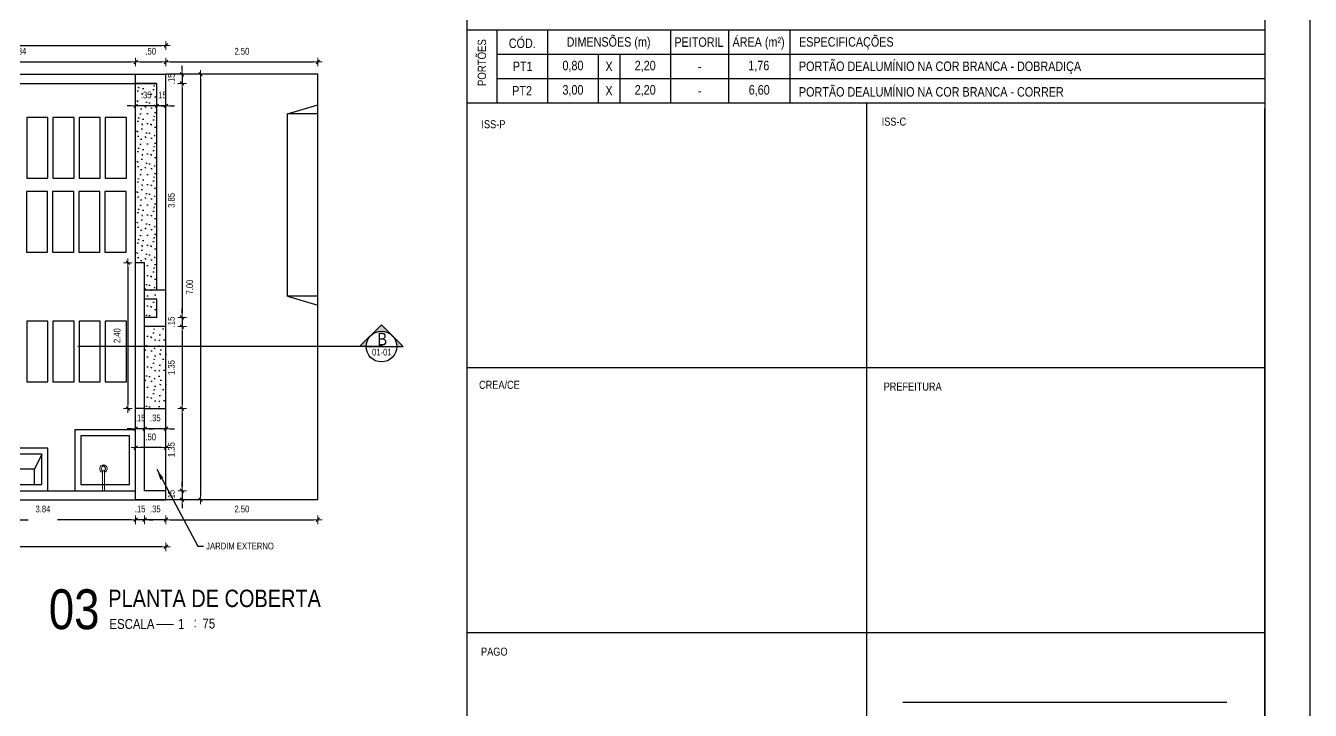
# Model space of a CAD drawing. Header units: millimetres. Extents: x -677 to -23, y -135 to 1112.
# Drawn here: x -186.03 to -164.89, y 849.96 to 861.22 of the extents above; entities that cross this region are included whole.
import ezdxf
from ezdxf.enums import TextEntityAlignment as Align

# ---------------------------------------------------------------- set-up
doc = ezdxf.new("R2010")
doc.units = ezdxf.units.MM
doc.header["$LTSCALE"] = 20
doc.header["$MEASUREMENT"] = 0
doc.header["$PDSIZE"] = -5
doc.linetypes.add('DASHDOT2', pattern=[0.5, 0.25, -0.125, 0, -0.125])
doc.layers.get('0').update_dxf_attribs({"linetype": 'CONTINUOUS'})
doc.layers.get('Defpoints').update_dxf_attribs({"linetype": 'CONTINUOUS'})
for name, color, linetype in [('A-PEN-B', 5, 'CONTINUOUS'), ('AR-ALV', 5, 'CONTINUOUS'), ('COTA', 7, 'CONTINUOUS'), ('E-txt-g', 3, 'CONTINUOUS'), ('E-TXT-Y', 2, 'CONTINUOUS'), ('LAYER4', 7, 'CONTINUOUS'), ('LAYER5', 8, 'CONTINUOUS'), ('LAYER7', 4, 'CONTINUOUS')]:
    doc.layers.add(name, color=color, linetype=linetype)
for name, color, linetype, lineweight in [('E-Cta-W', 7, 'CONTINUOUS', 20), ('E-Lay-9', 9, 'CONTINUOUS', 9), ('E-Pen-C', 4, 'CONTINUOUS', 15), ('E-Pen-G', 3, 'CONTINUOUS', 30), ('E-Txt-W', 7, 'CONTINUOUS', 20)]:
    doc.layers.add(name, color=color, linetype=linetype, lineweight=lineweight)
doc.styles.add('F2', font='swissc.ttf')
doc.dimstyles.new('DIMENSION-1', dxfattribs={"dimtxt": 0.11, "dimasz": 0.07, "dimexe": 1, "dimexo": 0, "dimgap": 0.12, "dimtad": 1, "dimzin": 7, "dimdsep": 46, "dimtxsty": 'F2', "dimblk1": 'TRACO', "dimblk2": 'TRACO', "dimsah": 1, "dimcen": 1, "dimse1": 1, "dimse2": 1, "dimclrd": 256, "dimclre": 256, "dimclrt": 6, "dimadec": 0, "dimazin": 0, "dimtfac": 1, "dimtix": 1, "dimtmove": 2, "dimatfit": 3, "dimldrblk": 'TRACO', "dimfxl": 1, "dimtolj": 1, "dimtzin": 0, "dimarcsym": 0})
doc.dimstyles.get("Standard").update_dxf_attribs({"dimtxt": 0.18, "dimasz": 0.18, "dimexe": 0.18, "dimexo": 0.0625, "dimgap": 0.09, "dimtad": 0, "dimtih": 1, "dimtoh": 1, "dimdec": 4, "dimzin": 0, "dimdsep": 46, "dimtxsty": 'Standard', "dimcen": 0.09, "dimadec": 0, "dimazin": 0, "dimtfac": 1, "dimtdec": 4, "dimtofl": 0, "dimtmove": 0, "dimatfit": 3, "dimfxl": 1, "dimtolj": 1, "dimtzin": 0, "dimarcsym": 0})

# ---------------------------------------------------------------- blocks, each defined once
blk = doc.blocks.new('TRACO')
at = {"layer": 'E-Pen-C'}
for p, q in [((-1, 0), (1, 0)), ((0, 1), (0, -1))]:
    blk.add_line(p, q, dxfattribs=at)
at = {"layer": 'E-Pen-G'}
blk.add_line((-0.42, -0.42), (0.42, 0.42), dxfattribs=at)
blk = doc.blocks.new('*D1000')
at = {"color": 4, "lineweight": -2}
blk.add_line((-183.65, 860.626), (-181.29, 860.626), dxfattribs=at)
at = {"layer": 'Defpoints', "color": 0, "linetype": 'Continuous'}
for p in [(-181.22, 860.626), (-183.72, 860.196), (-181.22, 860.196)]:
    blk.add_point(p, dxfattribs=at)
at = {"color": 4, "linetype": 'Continuous', "lineweight": -2, "xscale": 0.07, "yscale": 0.07, "zscale": 0.07, "rotation": 180}
blk.add_blockref('TRACO', (-183.72, 860.626), dxfattribs=at)
at = {"color": 4, "linetype": 'Continuous', "lineweight": -2, "xscale": 0.07, "yscale": 0.07, "zscale": 0.07}
blk.add_blockref('TRACO', (-181.22, 860.626), dxfattribs=at)
at = {"color": 4, "linetype": 'Continuous', "insert": (-182.47, 860.802), "char_height": 0.11, "attachment_point": 5, "style": 'F2'}
blk.add_mtext('\\A1;2.50', dxfattribs=at)
blk = doc.blocks.new('Chuveiro')
at = {"layer": 'E-Lay-9', "color": 8}
for p, q in [((-0.031, 0.016), (-0.36, 0.016)), ((0.051, 0.016), (0.031, 0.016)), ((0.051, 0.016), (0.051, -0.016)), ((-0.031, -0.016), (-0.36, -0.016)), ((0.051, -0.016), (0.031, -0.016))]:
    blk.add_line(p, q, dxfattribs=at)
blk.add_circle((0, 0), 0.0348, dxfattribs=at)
for centre, radius, start, end in [((0, 0), 0.0624, 194.4775, 165.5225), ((0.009, 0), 0.0444, 339.4266, 20.5734)]:
    blk.add_arc(centre, radius, start, end, dxfattribs=at)
blk = doc.blocks.new('*D1009')
at = {"color": 4, "lineweight": -2}
for p, q in [((-187.99, 853.094), (-185.985, 853.094)), ((-184.29, 853.094), (-185.503, 853.094))]:
    blk.add_line(p, q, dxfattribs=at)
at = {"layer": 'Defpoints', "color": 0, "linetype": 'Continuous'}
for p in [(-188.06, 853.573), (-184.22, 853.573), (-184.22, 853.094)]:
    blk.add_point(p, dxfattribs=at)
at = {"color": 4, "linetype": 'Continuous', "lineweight": -2, "xscale": 0.07, "yscale": 0.07, "zscale": 0.07, "rotation": 180}
blk.add_blockref('TRACO', (-188.06, 853.094), dxfattribs=at)
at = {"color": 4, "linetype": 'Continuous', "lineweight": -2, "xscale": 0.07, "yscale": 0.07, "zscale": 0.07}
blk.add_blockref('TRACO', (-184.22, 853.094), dxfattribs=at)
at = {"color": 4, "linetype": 'Continuous', "insert": (-185.744, 853.271), "char_height": 0.11, "attachment_point": 5, "style": 'F2'}
blk.add_mtext('\\A1;3.84', dxfattribs=at)
blk = doc.blocks.new('*D1036')
at = {"color": 4, "lineweight": -2}
blk.add_line((-187.99, 860.626), (-184.29, 860.626), dxfattribs=at)
at = {"layer": 'Defpoints', "color": 0, "linetype": 'Continuous'}
for p in [(-184.22, 860.626), (-184.22, 860.023), (-188.06, 856.723)]:
    blk.add_point(p, dxfattribs=at)
at = {"color": 4, "linetype": 'Continuous', "lineweight": -2, "xscale": 0.07, "yscale": 0.07, "zscale": 0.07, "rotation": 180}
blk.add_blockref('TRACO', (-188.06, 860.626), dxfattribs=at)
at = {"color": 4, "linetype": 'Continuous', "lineweight": -2, "xscale": 0.07, "yscale": 0.07, "zscale": 0.07}
blk.add_blockref('TRACO', (-184.22, 860.626), dxfattribs=at)
at = {"color": 4, "linetype": 'Continuous', "insert": (-186.14, 860.802), "char_height": 0.11, "attachment_point": 5, "style": 'F2'}
blk.add_mtext('\\A1;3.84', dxfattribs=at)
blk = doc.blocks.new('*D1042')
at = {"color": 4, "lineweight": -2}
blk.add_line((-183.79, 852.65), (-208.65, 852.65), dxfattribs=at)
at = {"layer": 'Defpoints', "color": 0, "linetype": 'Continuous'}
for p in [(-208.72, 853.281), (-183.72, 853.281), (-208.72, 852.65)]:
    blk.add_point(p, dxfattribs=at)
at = {"color": 4, "linetype": 'Continuous', "lineweight": -2, "xscale": 0.07, "yscale": 0.07, "zscale": 0.07, "rotation": 180}
blk.add_blockref('TRACO', (-208.72, 852.65), dxfattribs=at)
at = {"color": 4, "linetype": 'Continuous', "lineweight": -2, "xscale": 0.07, "yscale": 0.07, "zscale": 0.07}
blk.add_blockref('TRACO', (-183.72, 852.65), dxfattribs=at)
at = {"color": 4, "linetype": 'Continuous', "insert": (-195.07, 852.881), "char_height": 0.11, "attachment_point": 5, "style": 'F2'}
blk.add_mtext('\\A1;25.00', dxfattribs=at)
blk = doc.blocks.new('*D1043')
at = {"color": 4, "lineweight": -2}
blk.add_line((-208.65, 860.898), (-183.79, 860.898), dxfattribs=at)
at = {"layer": 'Defpoints', "color": 0, "linetype": 'Continuous'}
for p in [(-183.72, 860.898), (-208.72, 860.423), (-183.72, 860.423)]:
    blk.add_point(p, dxfattribs=at)
at = {"color": 4, "linetype": 'Continuous', "lineweight": -2, "xscale": 0.07, "yscale": 0.07, "zscale": 0.07, "rotation": 180}
blk.add_blockref('TRACO', (-208.72, 860.898), dxfattribs=at)
at = {"color": 4, "linetype": 'Continuous', "lineweight": -2, "xscale": 0.07, "yscale": 0.07, "zscale": 0.07}
blk.add_blockref('TRACO', (-183.72, 860.898), dxfattribs=at)
at = {"color": 4, "linetype": 'Continuous', "insert": (-195.065, 861.143), "char_height": 0.11, "attachment_point": 5, "style": 'F2'}
blk.add_mtext('\\A1;25.00', dxfattribs=at)
blk = doc.blocks.new('*D1044')
at = {"color": 4, "lineweight": -2}
blk.add_line((-184.15, 860.626), (-183.79, 860.626), dxfattribs=at)
at = {"layer": 'Defpoints', "color": 0, "linetype": 'Continuous'}
for p in [(-183.72, 860.626), (-184.22, 860.325), (-183.72, 860.325)]:
    blk.add_point(p, dxfattribs=at)
at = {"color": 4, "linetype": 'Continuous', "lineweight": -2, "xscale": 0.07, "yscale": 0.07, "zscale": 0.07, "rotation": 180}
blk.add_blockref('TRACO', (-184.22, 860.626), dxfattribs=at)
at = {"color": 4, "linetype": 'Continuous', "lineweight": -2, "xscale": 0.07, "yscale": 0.07, "zscale": 0.07}
blk.add_blockref('TRACO', (-183.72, 860.626), dxfattribs=at)
at = {"color": 4, "linetype": 'Continuous', "insert": (-183.97, 860.802), "char_height": 0.11, "attachment_point": 5, "style": 'F2'}
blk.add_mtext('\\A1;.50', dxfattribs=at)
blk = doc.blocks.new('*D1045')
at = {"color": 4, "lineweight": -2}
for p, q in [((-184.14, 853.094), (-184.21, 853.094)), ((-183.72, 853.094), (-184.07, 853.094)), ((-183.65, 853.094), (-183.58, 853.094))]:
    blk.add_line(p, q, dxfattribs=at)
at = {"layer": 'Defpoints', "color": 0, "linetype": 'Continuous'}
for p in [(-184.07, 853.476), (-183.72, 853.326), (-184.07, 853.094)]:
    blk.add_point(p, dxfattribs=at)
at = {"color": 4, "linetype": 'Continuous', "lineweight": -2, "xscale": 0.07, "yscale": 0.07, "zscale": 0.07}
blk.add_blockref('TRACO', (-184.07, 853.094), dxfattribs=at)
at = {"color": 4, "linetype": 'Continuous', "lineweight": -2, "xscale": 0.07, "yscale": 0.07, "zscale": 0.07, "rotation": 180}
blk.add_blockref('TRACO', (-183.72, 853.094), dxfattribs=at)
at = {"color": 4, "linetype": 'Continuous', "insert": (-183.895, 853.271), "char_height": 0.11, "attachment_point": 5, "style": 'F2'}
blk.add_mtext('\\A1;.35', dxfattribs=at)
blk = doc.blocks.new('*D1046')
at = {"color": 4, "lineweight": -2}
for p, q in [((-184.29, 853.094), (-184.36, 853.094)), ((-184.07, 853.094), (-184.22, 853.094)), ((-184, 853.094), (-183.93, 853.094))]:
    blk.add_line(p, q, dxfattribs=at)
at = {"layer": 'Defpoints', "color": 0, "linetype": 'Continuous'}
for p in [(-184.22, 853.326), (-184.07, 853.476), (-184.22, 853.094)]:
    blk.add_point(p, dxfattribs=at)
at = {"color": 4, "linetype": 'Continuous', "lineweight": -2, "xscale": 0.07, "yscale": 0.07, "zscale": 0.07}
blk.add_blockref('TRACO', (-184.22, 853.094), dxfattribs=at)
at = {"color": 4, "linetype": 'Continuous', "lineweight": -2, "xscale": 0.07, "yscale": 0.07, "zscale": 0.07, "rotation": 180}
blk.add_blockref('TRACO', (-184.07, 853.094), dxfattribs=at)
at = {"color": 4, "linetype": 'Continuous', "insert": (-184.145, 853.271), "char_height": 0.11, "attachment_point": 5, "style": 'F2'}
blk.add_mtext('\\A1;.15', dxfattribs=at)
blk = doc.blocks.new('*D1047')
at = {"color": 4, "lineweight": -2}
for p, q in [((-183.454, 860.493), (-183.454, 860.563)), ((-183.454, 860.423), (-183.454, 860.273)), ((-183.454, 860.203), (-183.454, 860.133))]:
    blk.add_line(p, q, dxfattribs=at)
at = {"layer": 'Defpoints', "color": 0, "linetype": 'Continuous'}
for p in [(-183.72, 860.423), (-183.72, 860.273), (-183.454, 860.273)]:
    blk.add_point(p, dxfattribs=at)
at = {"color": 4, "linetype": 'Continuous', "lineweight": -2, "xscale": 0.07, "yscale": 0.07, "zscale": 0.07}
for p, rotation in [((-183.454, 860.423), 270), ((-183.454, 860.273), 90)]:
    blk.add_blockref('TRACO', p, dxfattribs=dict(at, rotation=rotation))
at = {"color": 4, "linetype": 'Continuous', "insert": (-183.631, 860.348), "char_height": 0.11, "attachment_point": 5, "rotation": 90, "style": 'F2'}
blk.add_mtext('\\A1;.15', dxfattribs=at)
blk = doc.blocks.new('*D1048')
at = {"color": 4, "lineweight": -2}
blk.add_line((-183.454, 860.203), (-183.454, 856.493), dxfattribs=at)
at = {"layer": 'Defpoints', "color": 0, "linetype": 'Continuous'}
for p in [(-183.87, 860.273), (-183.87, 856.423), (-183.454, 856.423)]:
    blk.add_point(p, dxfattribs=at)
at = {"color": 4, "linetype": 'Continuous', "lineweight": -2, "xscale": 0.07, "yscale": 0.07, "zscale": 0.07}
for p, rotation in [((-183.454, 860.273), 90), ((-183.454, 856.423), 270)]:
    blk.add_blockref('TRACO', p, dxfattribs=dict(at, rotation=rotation))
at = {"color": 4, "linetype": 'Continuous', "insert": (-183.631, 858.348), "char_height": 0.11, "attachment_point": 5, "rotation": 90, "style": 'F2'}
blk.add_mtext('\\A1;3.85', dxfattribs=at)
blk = doc.blocks.new('*D1049')
at = {"color": 4, "lineweight": -2}
for p, q in [((-183.454, 856.493), (-183.454, 856.563)), ((-183.454, 856.423), (-183.454, 856.273)), ((-183.454, 856.203), (-183.454, 856.133))]:
    blk.add_line(p, q, dxfattribs=at)
at = {"layer": 'Defpoints', "color": 0, "linetype": 'Continuous'}
for p in [(-184.07, 856.273), (-183.92, 856.423), (-183.454, 856.273)]:
    blk.add_point(p, dxfattribs=at)
at = {"color": 4, "linetype": 'Continuous', "lineweight": -2, "xscale": 0.07, "yscale": 0.07, "zscale": 0.07}
for p, rotation in [((-183.454, 856.423), 270), ((-183.454, 856.273), 90)]:
    blk.add_blockref('TRACO', p, dxfattribs=dict(at, rotation=rotation))
at = {"color": 4, "linetype": 'Continuous', "insert": (-183.631, 856.348), "char_height": 0.11, "attachment_point": 5, "rotation": 90, "style": 'F2'}
blk.add_mtext('\\A1;.15', dxfattribs=at)
blk = doc.blocks.new('*D1050')
at = {"color": 4, "lineweight": -2}
blk.add_line((-183.454, 856.203), (-183.454, 854.993), dxfattribs=at)
at = {"layer": 'Defpoints', "color": 0, "linetype": 'Continuous'}
for p in [(-184.07, 856.273), (-183.92, 854.923), (-183.454, 854.923)]:
    blk.add_point(p, dxfattribs=at)
at = {"color": 4, "linetype": 'Continuous', "lineweight": -2, "xscale": 0.07, "yscale": 0.07, "zscale": 0.07}
for p, rotation in [((-183.454, 856.273), 90), ((-183.454, 854.923), 270)]:
    blk.add_blockref('TRACO', p, dxfattribs=dict(at, rotation=rotation))
at = {"color": 4, "linetype": 'Continuous', "insert": (-183.631, 855.598), "char_height": 0.11, "attachment_point": 5, "rotation": 90, "style": 'F2'}
blk.add_mtext('\\A1;1.35', dxfattribs=at)
blk = doc.blocks.new('*D1051')
at = {"linetype": 'Continuous', "lineweight": -2}
blk.add_line((-183.454, 854.853), (-183.454, 853.643), dxfattribs=at)
at = {"layer": 'Defpoints', "color": 0, "linetype": 'Continuous'}
for p in [(-183.72, 854.923), (-183.72, 853.573), (-183.454, 853.573)]:
    blk.add_point(p, dxfattribs=at)
at = {"linetype": 'Continuous', "lineweight": -2, "xscale": 0.07, "yscale": 0.07, "zscale": 0.07}
for p, rotation in [((-183.454, 854.923), 90), ((-183.454, 853.573), 270)]:
    blk.add_blockref('TRACO', p, dxfattribs=dict(at, rotation=rotation))
at = {"color": 6, "linetype": 'Continuous', "insert": (-183.631, 854.248), "char_height": 0.11, "attachment_point": 5, "rotation": 90, "style": 'F2'}
blk.add_mtext('\\A1;1.35', dxfattribs=at)
blk = doc.blocks.new('*D1052')
at = {"linetype": 'Continuous', "lineweight": -2}
for p, q in [((-183.454, 853.643), (-183.454, 853.713)), ((-183.454, 853.573), (-183.454, 853.423)), ((-183.454, 853.353), (-183.454, 853.283))]:
    blk.add_line(p, q, dxfattribs=at)
at = {"layer": 'Defpoints', "color": 0, "linetype": 'Continuous'}
for p in [(-183.72, 853.573), (-183.72, 853.423), (-183.454, 853.423)]:
    blk.add_point(p, dxfattribs=at)
at = {"linetype": 'Continuous', "lineweight": -2, "xscale": 0.07, "yscale": 0.07, "zscale": 0.07}
for p, rotation in [((-183.454, 853.573), 270), ((-183.454, 853.423), 90)]:
    blk.add_blockref('TRACO', p, dxfattribs=dict(at, rotation=rotation))
at = {"color": 6, "linetype": 'Continuous', "insert": (-183.631, 853.498), "char_height": 0.11, "attachment_point": 5, "rotation": 90, "style": 'F2'}
blk.add_mtext('\\A1;.15', dxfattribs=at)
blk = doc.blocks.new('*D1053')
at = {"linetype": 'Continuous', "lineweight": -2}
for p, q in [((-184.14, 854.592), (-184.21, 854.592)), ((-183.72, 854.592), (-184.07, 854.592)), ((-183.65, 854.592), (-183.58, 854.592))]:
    blk.add_line(p, q, dxfattribs=at)
at = {"layer": 'Defpoints', "color": 0, "linetype": 'Continuous'}
for p in [(-184.07, 854.923), (-183.72, 854.837), (-184.07, 854.592)]:
    blk.add_point(p, dxfattribs=at)
at = {"linetype": 'Continuous', "lineweight": -2, "xscale": 0.07, "yscale": 0.07, "zscale": 0.07}
blk.add_blockref('TRACO', (-184.07, 854.592), dxfattribs=at)
at = {"linetype": 'Continuous', "lineweight": -2, "xscale": 0.07, "yscale": 0.07, "zscale": 0.07, "rotation": 180}
blk.add_blockref('TRACO', (-183.72, 854.592), dxfattribs=at)
at = {"color": 6, "linetype": 'Continuous', "insert": (-183.895, 854.769), "char_height": 0.11, "attachment_point": 5, "style": 'F2'}
blk.add_mtext('\\A1;.35', dxfattribs=at)
blk = doc.blocks.new('*D1054')
at = {"linetype": 'Continuous', "lineweight": -2}
for p, q in [((-184.29, 854.592), (-184.36, 854.592)), ((-184.07, 854.592), (-184.22, 854.592)), ((-184, 854.592), (-183.93, 854.592))]:
    blk.add_line(p, q, dxfattribs=at)
at = {"layer": 'Defpoints', "color": 0, "linetype": 'Continuous'}
for p in [(-184.22, 854.837), (-184.07, 854.837), (-184.22, 854.592)]:
    blk.add_point(p, dxfattribs=at)
at = {"linetype": 'Continuous', "lineweight": -2, "xscale": 0.07, "yscale": 0.07, "zscale": 0.07}
blk.add_blockref('TRACO', (-184.22, 854.592), dxfattribs=at)
at = {"linetype": 'Continuous', "lineweight": -2, "xscale": 0.07, "yscale": 0.07, "zscale": 0.07, "rotation": 180}
blk.add_blockref('TRACO', (-184.07, 854.592), dxfattribs=at)
at = {"color": 6, "linetype": 'Continuous', "insert": (-184.145, 854.769), "char_height": 0.11, "attachment_point": 5, "style": 'F2'}
blk.add_mtext('\\A1;.15', dxfattribs=at)
blk = doc.blocks.new('*D1055')
at = {"linetype": 'Continuous', "lineweight": -2}
blk.add_line((-183.79, 854.281), (-184.15, 854.281), dxfattribs=at)
at = {"layer": 'Defpoints', "color": 0, "linetype": 'Continuous'}
for p in [(-184.22, 854.837), (-183.72, 854.837), (-184.22, 854.281)]:
    blk.add_point(p, dxfattribs=at)
at = {"linetype": 'Continuous', "lineweight": -2, "xscale": 0.07, "yscale": 0.07, "zscale": 0.07, "rotation": 180}
blk.add_blockref('TRACO', (-184.22, 854.281), dxfattribs=at)
at = {"linetype": 'Continuous', "lineweight": -2, "xscale": 0.07, "yscale": 0.07, "zscale": 0.07}
blk.add_blockref('TRACO', (-183.72, 854.281), dxfattribs=at)
at = {"color": 6, "linetype": 'Continuous', "insert": (-183.97, 854.457), "char_height": 0.11, "attachment_point": 5, "style": 'F2'}
blk.add_mtext('\\A1;.50', dxfattribs=at)
blk = doc.blocks.new('*D1067')
at = {"color": 4, "lineweight": -2}
for p, q in [((-183.94, 859.905), (-184.01, 859.905)), ((-183.72, 859.905), (-183.87, 859.905)), ((-183.65, 859.905), (-183.58, 859.905))]:
    blk.add_line(p, q, dxfattribs=at)
at = {"layer": 'Defpoints', "color": 0, "linetype": 'Continuous'}
for p in [(-183.87, 859.905), (-183.87, 859.101), (-183.72, 859.101)]:
    blk.add_point(p, dxfattribs=at)
at = {"color": 4, "linetype": 'Continuous', "lineweight": -2, "xscale": 0.07, "yscale": 0.07, "zscale": 0.07}
blk.add_blockref('TRACO', (-183.87, 859.905), dxfattribs=at)
at = {"color": 4, "linetype": 'Continuous', "lineweight": -2, "xscale": 0.07, "yscale": 0.07, "zscale": 0.07, "rotation": 180}
blk.add_blockref('TRACO', (-183.72, 859.905), dxfattribs=at)
at = {"color": 4, "linetype": 'Continuous', "insert": (-183.795, 860.082), "char_height": 0.11, "attachment_point": 5, "style": 'F2'}
blk.add_mtext('\\A1;.15', dxfattribs=at)
blk = doc.blocks.new('*D1068')
at = {"color": 4, "lineweight": -2}
for p, q in [((-184.29, 859.905), (-184.36, 859.905)), ((-183.87, 859.905), (-184.22, 859.905)), ((-183.8, 859.905), (-183.73, 859.905))]:
    blk.add_line(p, q, dxfattribs=at)
at = {"layer": 'Defpoints', "color": 0, "linetype": 'Continuous'}
for p in [(-184.22, 859.905), (-184.22, 859.905), (-183.87, 859.101)]:
    blk.add_point(p, dxfattribs=at)
at = {"color": 4, "linetype": 'Continuous', "lineweight": -2, "xscale": 0.07, "yscale": 0.07, "zscale": 0.07}
blk.add_blockref('TRACO', (-184.22, 859.905), dxfattribs=at)
at = {"color": 4, "linetype": 'Continuous', "lineweight": -2, "xscale": 0.07, "yscale": 0.07, "zscale": 0.07, "rotation": 180}
blk.add_blockref('TRACO', (-183.87, 859.905), dxfattribs=at)
at = {"color": 4, "linetype": 'Continuous', "insert": (-184.045, 860.082), "char_height": 0.11, "attachment_point": 5, "style": 'F2'}
blk.add_mtext('\\A1;.35', dxfattribs=at)
blk = doc.blocks.new('*D1056')
at = {"color": 4, "lineweight": -2}
blk.add_line((-183.151, 860.353), (-183.151, 853.493), dxfattribs=at)
at = {"layer": 'Defpoints', "color": 0, "linetype": 'Continuous'}
for p in [(-181.22, 860.423), (-183.151, 853.423), (-181.22, 853.423)]:
    blk.add_point(p, dxfattribs=at)
at = {"color": 4, "linetype": 'Continuous', "lineweight": -2, "xscale": 0.07, "yscale": 0.07, "zscale": 0.07}
for p, rotation in [((-183.151, 860.423), 90), ((-183.151, 853.423), 270)]:
    blk.add_blockref('TRACO', p, dxfattribs=dict(at, rotation=rotation))
at = {"color": 4, "linetype": 'Continuous', "insert": (-183.328, 856.923), "char_height": 0.11, "attachment_point": 5, "rotation": 90, "style": 'F2'}
blk.add_mtext('\\A1;7.00', dxfattribs=at)
blk = doc.blocks.new('*D1057')
at = {"color": 4, "lineweight": -2}
blk.add_line((-183.65, 853.094), (-181.29, 853.094), dxfattribs=at)
at = {"layer": 'Defpoints', "color": 0, "linetype": 'Continuous'}
for p in [(-183.72, 853.423), (-181.22, 853.423), (-181.22, 853.094)]:
    blk.add_point(p, dxfattribs=at)
at = {"color": 4, "linetype": 'Continuous', "lineweight": -2, "xscale": 0.07, "yscale": 0.07, "zscale": 0.07, "rotation": 180}
blk.add_blockref('TRACO', (-183.72, 853.094), dxfattribs=at)
at = {"color": 4, "linetype": 'Continuous', "lineweight": -2, "xscale": 0.07, "yscale": 0.07, "zscale": 0.07}
blk.add_blockref('TRACO', (-181.22, 853.094), dxfattribs=at)
at = {"color": 4, "linetype": 'Continuous', "insert": (-182.47, 853.271), "char_height": 0.11, "attachment_point": 5, "style": 'F2'}
blk.add_mtext('\\A1;2.50', dxfattribs=at)
blk = doc.blocks.new('*D1058')
at = {"color": 4, "lineweight": -2}
blk.add_line((-184.346, 857.253), (-184.346, 854.993), dxfattribs=at)
at = {"layer": 'Defpoints', "color": 0, "linetype": 'Continuous'}
for p in [(-184.07, 857.323), (-184.346, 854.923), (-184.07, 854.923)]:
    blk.add_point(p, dxfattribs=at)
at = {"color": 4, "linetype": 'Continuous', "lineweight": -2, "xscale": 0.07, "yscale": 0.07, "zscale": 0.07}
for p, rotation in [((-184.346, 857.323), 90), ((-184.346, 854.923), 270)]:
    blk.add_blockref('TRACO', p, dxfattribs=dict(at, rotation=rotation))
at = {"color": 4, "linetype": 'Continuous', "insert": (-184.522, 856.123), "char_height": 0.11, "attachment_point": 5, "rotation": 90, "style": 'F2'}
blk.add_mtext('\\A1;2.40', dxfattribs=at)
blk = doc.blocks.new('IND_DES')
at = {"layer": 'E-Txt-W', "color": 7}
blk.add_line((0.027, -0.243), (0.198, -0.243), dxfattribs=at)
at = {"layer": 'E-txt-g', "color": 7, "style": 'F2'}
for s, p in [('ESCALA', (-0.446, -0.286)), ('1', (0.243, -0.286)), (':', (0.399, -0.271))]:
    blk.add_text(s, height=0.1, dxfattribs=at).set_placement(p)
blk.add_attdef('ESCALA', (0.49, -0.281), '', height=0.1, dxfattribs=at)
at = {"layer": 'E-Txt-W', "color": 6, "style": 'F2'}
blk.add_attdef('00', text='', height=0.4, dxfattribs=at).set_placement((-0.708, -0.288), align=Align.CENTER)
at = {"layer": 'E-TXT-Y', "color": 7, "style": 'F2'}
for tag, p in [('PROJETO', (-0.456, 0.183)), ('DESENHO', (-0.458, -0.066))]:
    blk.add_attdef(tag, p, '', height=0.175, dxfattribs=at)
blk = doc.blocks.new('A$C52F82244')
at = {"layer": 'LAYER5'}
blk.add_hatch(color=2, dxfattribs=at).paths.add_polyline_path([(0.5, 0.85), (0, 0.35), (0.15, 0.35, -1), (0.85, 0.35), (1, 0.35)])
at = {"layer": 'LAYER4', "color": 2}
blk.add_line((0.15, 0.35), (0.85, 0.35), dxfattribs=at)
at = {"layer": 'LAYER7', "color": 2}
for p, q in [((0.5, 0.85), (0, 0.35)), ((0.5, 0.85), (1, 0.35)), ((0.15, 0.35), (0, 0.35)), ((0.85, 0.35), (1, 0.35))]:
    blk.add_line(p, q, dxfattribs=at)
blk.add_circle((0.5, 0.35), 0.35, dxfattribs=at)

msp = doc.modelspace()

# ---------------------------------------------------------------- hatches: boundary and pattern name
at = {"linetype": 'Continuous'}
h = msp.add_hatch(dxfattribs=at)
h.set_pattern_fill('STIP2', color=8, scale=0.5, style=0, pattern_type=2)
h.set_pattern_definition([(0, (-138.45945, 138.37173), (0, 0.5), [0, -0.5]), (0, (-138.39945, 138.29173), (0, 0.5), [0, -0.5]), (0, (-138.42445, 138.17173), (0, 0.5), [0, -0.5]), (0, (-138.24945, 138.05673), (0, 0.5), [0, -0.5]), (0, (-138.26445, 138.23673), (0, 0.5), [0, -0.5]), (0, (-138.12945, 138.35673), (0, 0.5), [0, -0.5]), (0, (-138.30445, 138.39173), (0, 0.5), [0, -0.5]), (0, (-138.09445, 138.18673), (0, 0.5), [0, -0.5]), (0, (-138.11945, 138.02673), (0, 0.5), [0, -0.5]), (0, (-138.48945, 137.95173), (0, 0.5), [0, -0.5]), (0, (-138.39945, 138.05173), (0, 0.5), [0, -0.5]), (0, (-138.32945, 137.95673), (0, 0.5), [0, -0.5]), (0, (-138.02445, 138.27673), (0, 0.5), [0, -0.5]), (0, (-138.18445, 138.15173), (0, 0.5), [0, -0.5]), (0, (-138.22445, 138.31673), (0, 0.5), [0, -0.5]), (0, (-138.13945, 138.27173), (0, 0.5), [0, -0.5]), (0, (-138.31945, 138.13673), (0, 0.5), [0, -0.5]), (0, (-138.17945, 138.40673), (0, 0.5), [0, -0.5]), (0, (-138.02445, 138.11173), (0, 0.5), [0, -0.5]), (0, (-138.03945, 137.96173), (0, 0.5), [0, -0.5]), (75.9638, (-138.41445, 138.22173), (-0.499999029, -1.500000273), [0.0206155, -2.0409375]), (329.0362, (-138.329455, 138.32673), (-1.499999011, 1.000001242), [0.029155, -2.886321]), (338.1986, (-138.18445, 138.21173), (1.500000137, -0.499999955), [0.026926, -2.6656565]), (149.0362, (-138.179455, 137.97173), (1.499999011, -1.000001242), [0.029155, -2.886321]), (53.1301, (-138.33445, 138.03673), (1.000000062, 1.499999959), [0.025, -2.475]), (315, (-138.06945, 138.39673), (0.50000015, -1e-16), [0.0282845, -0.6788225]), (101.3099, (-138.10445, 138.08673), (-0.499998816, 2.000000376), [0.025495, -2.5240145]), (323.1301, (-138.47445, 138.10673), (1.499999959, -1.000000062), [0.025, -2.475]), (315, (-138.41445, 138.42173), (0.50000015, -1e-16), [0.021213, -0.6858935])])
h.paths.add_polyline_path([(-183.72, 855.944), (-184.07, 855.944), (-184.07, 854.923), (-183.72, 854.923)])
h.paths.add_polyline_path([(-183.72, 856.273), (-184.07, 856.273), (-184.07, 855.944), (-183.72, 855.944)])
h.paths.add_polyline_path([(-183.87, 860.273), (-184.22, 860.273), (-184.22, 857.323), (-184.07, 857.323), (-184.07, 856.423), (-183.87, 856.423)])
h.paths.add_polyline_path([(-183.913, 859.968), (-183.683, 859.968), (-183.683, 860.197), (-183.913, 860.197)], flags=9)
h.paths.add_polyline_path([(-184.163, 859.968), (-183.933, 859.968), (-183.933, 860.197), (-184.163, 860.197)], flags=24)

# ---------------------------------------------------------------- linework, layer by layer
at = {"color": 7, "linetype": 'Continuous'}
for p, q in [((-178.766, 859.953), (-178.766, 882.378)), ((-166.265, 850.087), (-171.597, 850.087))]:
    msp.add_line(p, q, dxfattribs=at)
at = {"linetype": 'Continuous'}
for p, q in [((-178.767, 877.199), (-178.767, 859.953)), ((-165.641, 877.199), (-165.641, 859.953)), ((-178.767, 861.153), (-165.641, 861.153)), ((-178.276, 861.153), (-178.276, 859.953)), ((-177.441, 861.153), (-177.441, 859.953)), ((-175.418, 861.153), (-175.418, 859.953)), ((-174.463, 861.153), (-174.463, 859.953)), ((-173.456, 861.153), (-173.456, 859.953)), ((-178.276, 860.753), (-165.641, 860.753)), ((-176.606, 860.753), (-176.606, 859.953)), ((-176.253, 860.753), (-176.253, 859.953)), ((-178.276, 860.353), (-165.641, 860.353)), ((-178.767, 859.953), (-165.641, 859.953))]:
    msp.add_line(p, q, dxfattribs=at)
at = {"color": 5, "linetype": 'Continuous'}
msp.add_line((-165.641, 846.877), (-165.641, 859.86), dxfattribs=at)
at = {"color": 8, "linetype": 'Continuous'}
msp.add_line((-185.763, 854.173), (-185.884, 853.927), dxfattribs=at)
at = {"color": 2}
msp.add_lwpolyline([(-227.971, 838.578), (-164.891, 838.578), (-164.891, 883.128), (-227.971, 883.128)], close=True, dxfattribs=at)
at = {"color": 5, "linetype": 'Continuous'}
msp.add_lwpolyline([(-226.096, 882.378), (-165.641, 882.378), (-165.641, 839.328), (-226.096, 839.328)], close=True, dxfattribs=at)
at = {"color": 7, "linetype": 'Continuous'}
for points in [[(-178.766, 846.877), (-178.766, 859.953), (-165.641, 859.953)], [(-172.189, 846.877), (-172.189, 859.953)], [(-165.641, 855.593), (-178.766, 855.593)], [(-165.641, 851.233), (-178.766, 851.233)]]:
    msp.add_lwpolyline(points, dxfattribs=at)
at = {"color": 8, "linetype": 'Continuous'}
for points in [[(-185.22, 853.573), (-184.22, 853.573), (-184.22, 854.573), (-185.22, 854.573)], [(-185.12, 853.673), (-184.32, 853.673), (-184.32, 854.473), (-185.12, 854.473)], [(-186.463, 853.573), (-185.663, 853.573), (-185.663, 854.273), (-186.463, 854.273)], [(-186.363, 853.673), (-185.763, 853.673), (-185.763, 854.173), (-186.363, 854.173)], [(-186.25, 853.673), (-185.884, 853.673), (-185.884, 853.927), (-186.25, 853.927)]]:
    msp.add_lwpolyline(points, close=True, dxfattribs=at)
at = {"layer": 'A-PEN-B', "color": 6, "linetype": 'Continuous'}
for p, q in [((-184.22, 855.073), (-184.22, 857.323)), ((-184.07, 854.923), (-184.07, 857.323)), ((-184.07, 854.923), (-184.22, 854.923))]:
    msp.add_line(p, q, dxfattribs=at)
at = {"layer": 'A-PEN-B', "color": 7, "linetype": 'Continuous'}
for p, q in [((-184.22, 855.073), (-184.22, 856.273)), ((-183.72, 854.923), (-183.72, 856.273)), ((-184.22, 853.423), (-184.22, 854.923)), ((-184.07, 853.573), (-184.07, 854.923)), ((-184.07, 854.923), (-183.72, 854.923)), ((-183.72, 853.573), (-184.07, 853.573)), ((-183.72, 853.423), (-183.72, 853.573)), ((-183.72, 853.423), (-184.22, 853.423))]:
    msp.add_line(p, q, dxfattribs=at)
at = {"layer": 'AR-ALV', "color": 7, "linetype": 'Continuous'}
for p, q in [((-184.22, 860.423), (-183.72, 860.423)), ((-184.22, 860.273), (-184.22, 860.423)), ((-183.87, 860.273), (-184.22, 860.273)), ((-184.22, 856.273), (-184.22, 860.273)), ((-183.87, 856.873), (-183.87, 860.273)), ((-183.72, 860.273), (-183.72, 860.423)), ((-183.72, 856.273), (-183.72, 860.273)), ((-183.72, 856.873), (-184.07, 856.873)), ((-183.72, 856.273), (-183.72, 856.873)), ((-183.87, 856.723), (-184.07, 856.723)), ((-183.87, 856.423), (-183.87, 856.723)), ((-183.87, 856.423), (-183.87, 856.723)), ((-183.87, 856.423), (-184.07, 856.423)), ((-183.87, 856.423), (-184.07, 856.423)), ((-183.72, 856.273), (-184.07, 856.273)), ((-183.72, 856.273), (-184.07, 856.273))]:
    msp.add_line(p, q, dxfattribs=at)
at = {"layer": 'AR-ALV', "color": 8, "linetype": 'Continuous'}
for p, q in [((-181.22, 860.423), (-183.72, 860.423)), ((-181.22, 853.423), (-181.22, 860.423)), ((-181.72, 859.773), (-181.22, 859.923)), ((-181.22, 859.773), (-181.72, 859.773)), ((-181.72, 856.773), (-181.72, 859.773)), ((-181.22, 856.773), (-181.72, 856.773)), ((-181.72, 856.773), (-181.22, 856.623)), ((-183.72, 853.573), (-183.72, 855.323)), ((-181.22, 853.423), (-183.72, 853.423))]:
    msp.add_line(p, q, dxfattribs=at)
at = {"layer": 'AR-ALV', "color": 6, "linetype": 'Continuous'}
for p, q in [((-184.07, 857.323), (-184.22, 857.323)), ((-184.22, 854.923), (-184.22, 855.073))]:
    msp.add_line(p, q, dxfattribs=at)
at = {"layer": 'AR-ALV', "color": 2, "linetype": 'DASHDOT2'}
msp.add_line((-180.17, 855.944), (-209.604, 855.944), dxfattribs=at)
at = {"layer": 'AR-ALV', "color": 8, "linetype": 'Continuous'}
for points in [[(-186.009, 858.713), (-185.661, 858.713), (-185.661, 859.712), (-186.009, 859.712)], [(-186.009, 858.713), (-185.661, 858.713), (-185.661, 859.712), (-186.009, 859.712)], [(-185.579, 858.713), (-185.231, 858.713), (-185.231, 859.712), (-185.579, 859.712)], [(-185.149, 858.713), (-184.801, 858.713), (-184.801, 859.712), (-185.149, 859.712)], [(-184.719, 858.713), (-184.371, 858.713), (-184.371, 859.712), (-184.719, 859.712)], [(-186.016, 857.496), (-185.667, 857.496), (-185.667, 858.496), (-186.016, 858.496)], [(-185.586, 857.496), (-185.237, 857.496), (-185.237, 858.496), (-185.586, 858.496)], [(-185.155, 857.496), (-184.807, 857.496), (-184.807, 858.496), (-185.155, 858.496)], [(-184.725, 857.496), (-184.377, 857.496), (-184.377, 858.496), (-184.725, 858.496)], [(-186.009, 855.365), (-185.661, 855.365), (-185.661, 856.364), (-186.009, 856.364)], [(-186.009, 855.365), (-185.661, 855.365), (-185.661, 856.364), (-186.009, 856.364)], [(-185.579, 855.365), (-185.231, 855.365), (-185.231, 856.364), (-185.579, 856.364)], [(-185.579, 855.365), (-185.231, 855.365), (-185.231, 856.364), (-185.579, 856.364)], [(-185.149, 855.365), (-184.801, 855.365), (-184.801, 856.364), (-185.149, 856.364)], [(-185.149, 855.365), (-184.801, 855.365), (-184.801, 856.364), (-185.149, 856.364)], [(-184.719, 855.365), (-184.371, 855.365), (-184.371, 856.364), (-184.719, 856.364)], [(-184.719, 855.365), (-184.371, 855.365), (-184.371, 856.364), (-184.719, 856.364)]]:
    msp.add_lwpolyline(points, close=True, dxfattribs=at)
at = {"layer": 'COTA', "color": 7, "linetype": 'Continuous'}
for p, q in [((-208.72, 860.423), (-183.72, 860.423)), ((-208.57, 860.273), (-183.87, 860.273)), ((-188.06, 853.573), (-184.22, 853.573)), ((-188.06, 853.423), (-183.72, 853.423))]:
    msp.add_line(p, q, dxfattribs=at)

# ---------------------------------------------------------------- block references
ref = msp.add_blockref('IND_DES', (-183.919, 851.766), dxfattribs=dict(xscale=1.636240131907927, yscale=1.636240131907927, zscale=1.636240131907927))
ref.add_attrib('00', '03', dxfattribs={"layer": 'E-Txt-W', "height": 0.6545, "style": 'F2'}).set_placement((-185.23, 851.295), align=Align.CENTER)
ref.add_attrib('DESENHO', 'PLANTA DE COBERTA', (-184.669, 851.658), dxfattribs={"layer": 'E-TXT-Y', "color": 2, "height": 0.28634, "style": 'F2'})
ref.add_attrib('ESCALA', '75', (-183.118, 851.306), dxfattribs={"layer": 'E-txt-g', "color": 7, "height": 0.1636, "style": 'F2'})
at = {"layer": 'E-Lay-9', "color": 7, "rotation": 90.00000000000001}
msp.add_blockref('Chuveiro', (-184.748, 853.934), dxfattribs=at)
at = {"layer": 'LAYER4', "color": 2, "xscale": 0.7200000000000001, "yscale": 0.7200000000000001, "zscale": 0.7200000000000001}
msp.add_blockref('A$C52F82244', (-180.534, 855.692), dxfattribs=at)

# ---------------------------------------------------------------- texts
at = {"color": 7, "linetype": 'Continuous', "style": 'F2'}
msp.add_text('PORTÕES', height=0.1377, rotation=90, dxfattribs=at).set_placement((-178.453, 860.23))
for s, height, p in [('CÓD.', 0.1549, (-178.079, 860.856)), ('DIMENSÕES (m)', 0.1549, (-177.127, 860.879)), ('PEITORIL', 0.1549, (-175.354, 860.875)), ('ÁREA (m²)', 0.1549, (-174.398, 860.877)), ('ESPECIFICAÇÕES', 0.1549, (-173.304, 860.879)), ('PORTÃO DEALUMÍNIO NA COR BRANCA - DOBRADIÇA', 0.1549, (-173.305, 860.478)), ('PT1', 0.1549, (-178.013, 860.475)), ('0,80', 0.1549, (-177.196, 860.49)), ('X', 0.155, (-176.489, 860.475)), ('2,20', 0.1549, (-176.007, 860.49)), ('-', 0.155, (-174.97, 860.475)), ('1,76', 0.1549, (-174.138, 860.49)), ('3,00', 0.1549, (-177.196, 860.09)), ('2,20', 0.1549, (-176.007, 860.09)), ('6,60', 0.1549, (-174.131, 860.09)), ('PORTÃO DEALUMÍNIO NA COR BRANCA - CORRER', 0.1549, (-173.305, 860.057)), ('PT2', 0.1549, (-178.023, 860.075)), ('X', 0.155, (-176.489, 860.075)), ('-', 0.155, (-174.97, 860.075))]:
    msp.add_text(s, height=height, dxfattribs=at).set_placement(p)
for s, p in [('ISS-P', (-178.332, 859.602)), ('ISS-C', (-171.742, 859.645)), ('CREA/CE', (-178.233, 855.317)), ('PREFEITURA', (-171.434, 855.285)), ('PAGO', (-178.317, 850.925))]:
    msp.add_text(s, height=0.1317, dxfattribs=at).set_placement(p, align=Align.MIDDLE)
at = {"color": 7, "style": 'F2'}
for s, height, p in [('B', 0.21, (-180.241, 855.961)), ('01-01', 0.11, (-180.329, 855.797))]:
    msp.add_text(s, height=height, dxfattribs=at).set_placement(p)
at = {"color": 4, "style": 'F2'}
msp.add_text('JARDIM EXTERNO', height=0.11, dxfattribs=at).set_placement((-183.057, 852.607))

# ---------------------------------------------------------------- dimensions: what is measured, and where the dimension line sits
at = {"color": 8, "linetype": 'Continuous'}
for base, p1, p2, picture, middle in [((-183.72, 860.898), (-208.72, 860.423), (-183.72, 860.423), '*D1043', (-195.065, 861.143)), ((-184.22, 853.094), (-188.06, 853.573), (-184.22, 853.573), '*D1009', (-185.744, 853.271)), ((-208.72, 852.65), (-183.72, 853.281), (-208.72, 853.281), '*D1042', (-195.07, 852.881))]:
    dim = msp.add_linear_dim(base=base, p1=p1, p2=p2, dimstyle='DIMENSION-1', override={"dimclrd": 4, "dimclrt": 4, "dimadec": 8, "dimfxl": 0.5, "dimfxlon": 1}, dxfattribs=at)
    dim.commit()
    dim.dimension.update_dxf_attribs({"geometry": picture, "text_midpoint": middle, "dimtype": 160})
for base, p1, p2, picture, middle in [((-184.22, 860.626), (-188.06, 856.723), (-184.22, 860.023), '*D1036', (-186.14, 860.802)), ((-181.22, 853.094), (-183.72, 853.423), (-181.22, 853.423), '*D1057', (-182.47, 853.271))]:
    dim = msp.add_linear_dim(base=base, p1=p1, p2=p2, dimstyle='DIMENSION-1', override={"dimclrd": 4, "dimclrt": 4, "dimadec": 8, "dimfxl": 0.5, "dimfxlon": 1}, dxfattribs=at)
    dim.commit()
    dim.dimension.update_dxf_attribs({"geometry": picture, "text_midpoint": middle})
for base, p1, p2, angle, picture, middle in [((-183.72, 860.626), (-184.22, 860.325), (-183.72, 860.325), 180, '*D1044', (-183.97, 860.802)), ((-181.22, 860.626), (-183.72, 860.196), (-181.22, 860.196), 180, '*D1000', (-182.47, 860.802)), ((-183.454, 860.273), (-183.72, 860.423), (-183.72, 860.273), 270, '*D1047', (-183.631, 860.348)), ((-183.151, 853.423), (-181.22, 860.423), (-181.22, 853.423), 90, '*D1056', (-183.328, 856.923)), ((-183.454, 856.423), (-183.87, 860.273), (-183.87, 856.423), 270, '*D1048', (-183.631, 858.348)), ((-184.22, 859.905), (-183.87, 859.101), (-184.22, 859.905), 180, '*D1068', (-184.045, 860.082)), ((-183.87, 859.905), (-183.72, 859.101), (-183.87, 859.101), 180, '*D1067', (-183.795, 860.082)), ((-184.346, 854.923), (-184.07, 857.323), (-184.07, 854.923), 90, '*D1058', (-184.522, 856.123)), ((-183.454, 856.273), (-183.92, 856.423), (-184.07, 856.273), 270, '*D1049', (-183.631, 856.348)), ((-183.454, 854.923), (-184.07, 856.273), (-183.92, 854.923), 270, '*D1050', (-183.631, 855.598)), ((-184.22, 853.094), (-184.07, 853.476), (-184.22, 853.326), 180, '*D1046', (-184.145, 853.271)), ((-184.07, 853.094), (-183.72, 853.326), (-184.07, 853.476), 180, '*D1045', (-183.895, 853.271))]:
    dim = msp.add_linear_dim(base=base, p1=p1, p2=p2, angle=angle, dimstyle='DIMENSION-1', override={"dimclrd": 4, "dimclrt": 4, "dimadec": 8, "dimfxl": 0.5, "dimfxlon": 1}, dxfattribs=at)
    dim.commit()
    dim.dimension.update_dxf_attribs({"geometry": picture, "text_midpoint": middle})
for base, p1, p2, angle, picture, middle in [((-183.454, 853.573), (-183.72, 854.923), (-183.72, 853.573), 270, '*D1051', (-183.631, 854.248)), ((-184.22, 854.592), (-184.07, 854.837), (-184.22, 854.837), 180, '*D1054', (-184.145, 854.769)), ((-184.22, 854.281), (-183.72, 854.837), (-184.22, 854.837), 180, '*D1055', (-183.97, 854.457)), ((-184.07, 854.592), (-183.72, 854.837), (-184.07, 854.923), 180, '*D1053', (-183.895, 854.769)), ((-183.454, 853.423), (-183.72, 853.573), (-183.72, 853.423), 270, '*D1052', (-183.631, 853.498))]:
    dim = msp.add_linear_dim(base=base, p1=p1, p2=p2, angle=angle, dimstyle='DIMENSION-1', dxfattribs=at)
    dim.commit()
    dim.dimension.update_dxf_attribs({"geometry": picture, "text_midpoint": middle})

# ---------------------------------------------------------------- leaders
at = {"layer": 'E-Cta-W', "color": 4}
msp.add_leader([(-183.871, 853.925), (-183.195, 852.662), (-183.102, 852.66)], dimstyle='Standard', dxfattribs=at)

doc.saveas('drawing.dxf')
